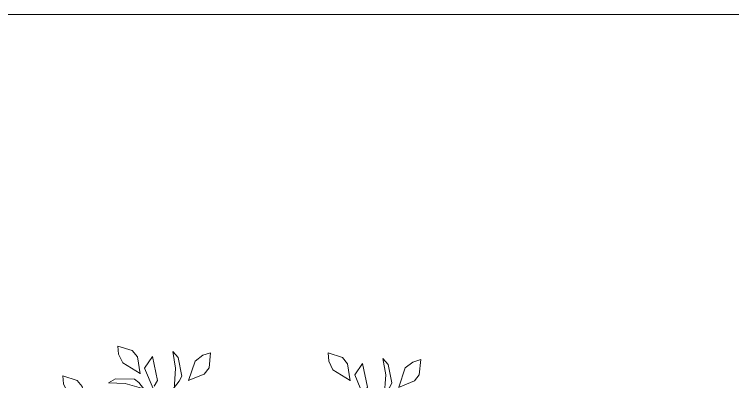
# Model space of a CAD drawing. Header units: centimetres. Extents: x 10874 to 13644, y 2279 to 4271.
# Drawn here: x 12167.81 to 12200.11, y 3130.41 to 3146.91 of the extents above; entities that cross this region are included whole.
import ezdxf

# ---------------------------------------------------------------- set-up
doc = ezdxf.new("R2010")
doc.units = ezdxf.units.CM
doc.header["$MEASUREMENT"] = 0
doc.layers.add('250', color=250, linetype='Continuous')
doc.layers.add('xxx_Auto_Kaplama_Ahşap', color=34, linetype='Continuous', lineweight=13)

# ---------------------------------------------------------------- blocks, each defined once
blk = doc.blocks.new('U1')
at = {"color": 67, "lineweight": 0, "true_color": 0x6c822b}
for points in [[(-2359703.0437, 78423.5513), (-2359703.0277, 78423.6615), (-2359702.9958, 78423.7023), (-2359702.9035, 78423.7342), (-2359702.907, 78423.681), (-2359702.9319, 78423.6242), (-2359703.0437, 78423.5532)], [(-2359703.3534, 78423.5017), (-2359703.4576, 78423.541), (-2359703.4906, 78423.581), (-2359703.5019, 78423.678), (-2359703.4507, 78423.6631), (-2359703.4006, 78423.6266), (-2359703.3554, 78423.5021)], [(-2359701.7141, 78423.517), (-2359701.6751, 78423.5666), (-2359701.6484, 78423.5897), (-2359701.5259, 78423.595), (-2359701.4798, 78423.5702), (-2359701.5881, 78423.5631), (-2359701.723, 78423.5205)]]:
    blk.add_lwpolyline(points, dxfattribs=at)
at = {"layer": '250', "lineweight": 0}
for points in [[(-2359701.6857, 78423.6232), (-2359701.6698, 78423.7335), (-2359701.6378, 78423.7743), (-2359701.5455, 78423.8062), (-2359701.549, 78423.753), (-2359701.5739, 78423.6962), (-2359701.6857, 78423.6252)], [(-2359701.8978, 78423.523), (-2359701.9379, 78423.5719), (-2359701.9547, 78423.6028), (-2359701.9335, 78423.7236), (-2359701.8993, 78423.7634), (-2359701.9157, 78423.6561), (-2359701.9031, 78423.5151)], [(-2359701.9954, 78423.5737), (-2359702.0996, 78423.613), (-2359702.1326, 78423.653), (-2359702.1439, 78423.75), (-2359702.0927, 78423.7351), (-2359702.0426, 78423.6986), (-2359701.9974, 78423.5741)], [(-2359701.7741, 78423.5423), (-2359701.7962, 78423.5791), (-2359701.7667, 78423.7336), (-2359701.7151, 78423.66), (-2359701.7667, 78423.5275)], [(-2359703.2558, 78423.451), (-2359703.2959, 78423.4999), (-2359703.3127, 78423.5309), (-2359703.2915, 78423.6516), (-2359703.2573, 78423.6914), (-2359703.2737, 78423.5841), (-2359703.2611, 78423.4431)], [(-2359703.132, 78423.4703), (-2359703.1541, 78423.5071), (-2359703.1247, 78423.6617), (-2359703.0731, 78423.5881), (-2359703.1247, 78423.4556)], [(-2359701.325, 78423.4384), (-2359701.3091, 78423.5486), (-2359701.2771, 78423.5894), (-2359701.1848, 78423.6214), (-2359701.1883, 78423.5681), (-2359701.2132, 78423.5114), (-2359701.325, 78423.4404)]]:
    blk.add_lwpolyline(points, dxfattribs=at)

msp = doc.modelspace()

# ---------------------------------------------------------------- linework, layer by layer
at = {"layer": 'xxx_Auto_Kaplama_Ahşap'}
msp.add_line((12271.762, 3146.912), (12146.762, 3146.912), dxfattribs=at)

# ---------------------------------------------------------------- block references
at = {"extrusion": (7.374e-13, 3.02e-14, -1), "xscale": 6.952506840120427, "yscale": 6.952506840120427, "zscale": 6.952506840120427, "rotation": 358.8247405303607}
msp.add_blockref('U1', (16379034.121, -878490.772, 0), dxfattribs=at)

doc.saveas('drawing.dxf')
